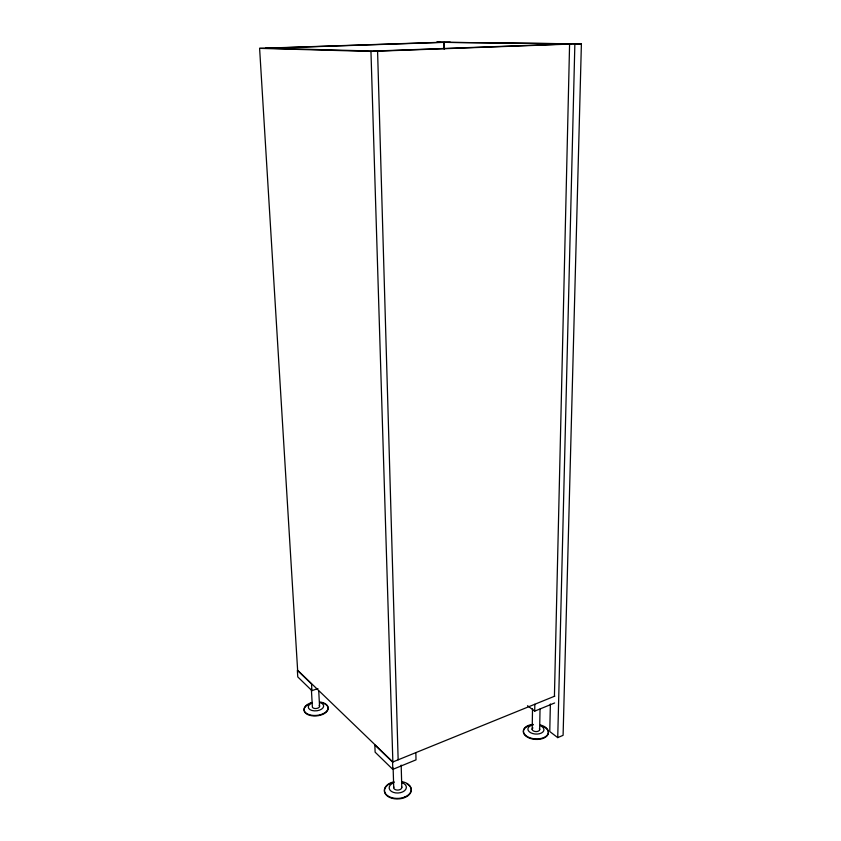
<?xml version="1.0" encoding="UTF-8"?>
<svg xmlns="http://www.w3.org/2000/svg" width="841" height="841" viewBox="0 0 841 841"><rect width="100%" height="100%" fill="white"/><g stroke="black" fill="none" stroke-linecap="round" stroke-linejoin="round"><path stroke-width="1.26" d="M532.185 729.494L532.521 708.742M554.65 702.96L534.718 711.139L534.834 704.253M539.649 729.83L540.027 709.068M550.371 703.98L549.762 731.533L557.73 737.631L563.092 735.318L581.394 43.921L436.794 42.25L581.394 43.921M554.419 696.285L569.588 44.1L370.955 51.427L259.606 48.358L297.63 670.235L392.863 761.967L370.955 51.427M557.73 737.631L574.855 44.163M392.8 769.378L392.568 762.083L374.844 745L375.118 752.169L392.8 769.378L416.011 759.854L415.843 752.621M392.568 762.083L554.818 696.127M311.916 690.671L311.527 683.985L297.357 670.33L297.767 676.91L311.916 690.671L317.919 688.548M373.635 51.08L571.386 43.795M259.606 48.358L440.663 42.302M268.416 48.231L444.016 42.355L444.09 48.915M450.261 42.155L444.206 42.355L444.269 48.925M265.556 48.158L377.577 51.185L398.15 759.812M527.538 705.725L534.718 711.139M319.138 705.357L319.191 705.389A3.627 2.018 -5.3 0 1 317.993 708.059A3.627 2.018 -5.3 0 1 313.262 708.027L312.736 707.628A3.627 2.018 -5.3 0 1 312.358 706.619L311.359 689.021M310.476 703.013L310.497 703.507A12.068 6.76 -5.3 0 1 312.421 702.939M318.75 691.313L319.569 706.398M393.125 767.98L393.735 787.66M404.994 796.911L405.005 797.457M401.168 765.089L401.798 787.397M319.559 701.941A12.068 6.76 -5.3 0 1 325.898 711.949A12.068 6.76 -5.3 0 1 306.376 713.294A12.068 6.76 -5.3 0 1 312.389 702.435M322.418 702.981A12.068 6.76 -5.3 0 1 325.719 712.611A12.068 6.76 -5.3 0 1 308.027 714.703A12.068 6.76 -5.3 0 1 307.953 704.684M320.022 702.592A7.727 4.321 -5.3 0 1 321.693 709.058A7.727 4.321 -5.3 0 1 309.887 709.583A7.727 4.321 -5.3 0 1 312.368 702.939M401.651 786.734A4.037 2.555 -2.6 0 1 399.811 789.678A4.037 2.555 -2.6 0 1 394.934 789.426L394.282 788.921A4.037 2.555 -2.6 0 1 393.861 786.987M401.966 781.657A13.445 8.526 -2.6 0 1 408.642 794.65A13.445 8.526 -2.6 0 1 386.849 795.102A13.445 8.526 -2.6 0 1 393.966 781.825M409.189 785.547A13.445 8.526 -2.6 0 1 406.256 796.858A13.445 8.526 -2.6 0 1 388.353 796.732A13.445 8.526 -2.6 0 1 387.354 785.389M388.111 784.811A13.445 8.526 -2.6 0 1 389.856 783.791M390.813 783.349A13.445 8.526 -2.6 0 1 393.987 782.361M406.949 783.917A13.445 8.526 -2.6 0 1 408.516 784.958M401.798 782.645A8.61 5.445 -2.6 0 1 404.542 790.74A8.61 5.445 -2.6 0 1 391.349 791.37A8.61 5.445 -2.6 0 1 393.252 783.045M539.407 728.695A3.763 2.187 3.4 0 1 538.177 731.218A3.763 2.187 3.4 0 1 533.593 731.018L532.91 730.577A3.763 2.187 3.4 0 1 532.963 727.917M540.458 724.974A12.541 7.306 3.4 0 1 545.515 736.663A12.541 7.306 3.4 0 1 525.236 735.023A12.541 7.306 3.4 0 1 533.015 724.374M543.286 726.519A12.541 7.306 3.4 0 1 543.98 738.02A12.541 7.306 3.4 0 1 524.7 734.971A12.541 7.306 3.4 0 1 533.005 724.889M540.679 725.846A8.032 4.657 3.4 0 1 541.446 733.016A8.032 4.657 3.4 0 1 529.22 731.712A8.032 4.657 3.4 0 1 532.752 724.995"/></g></svg>
